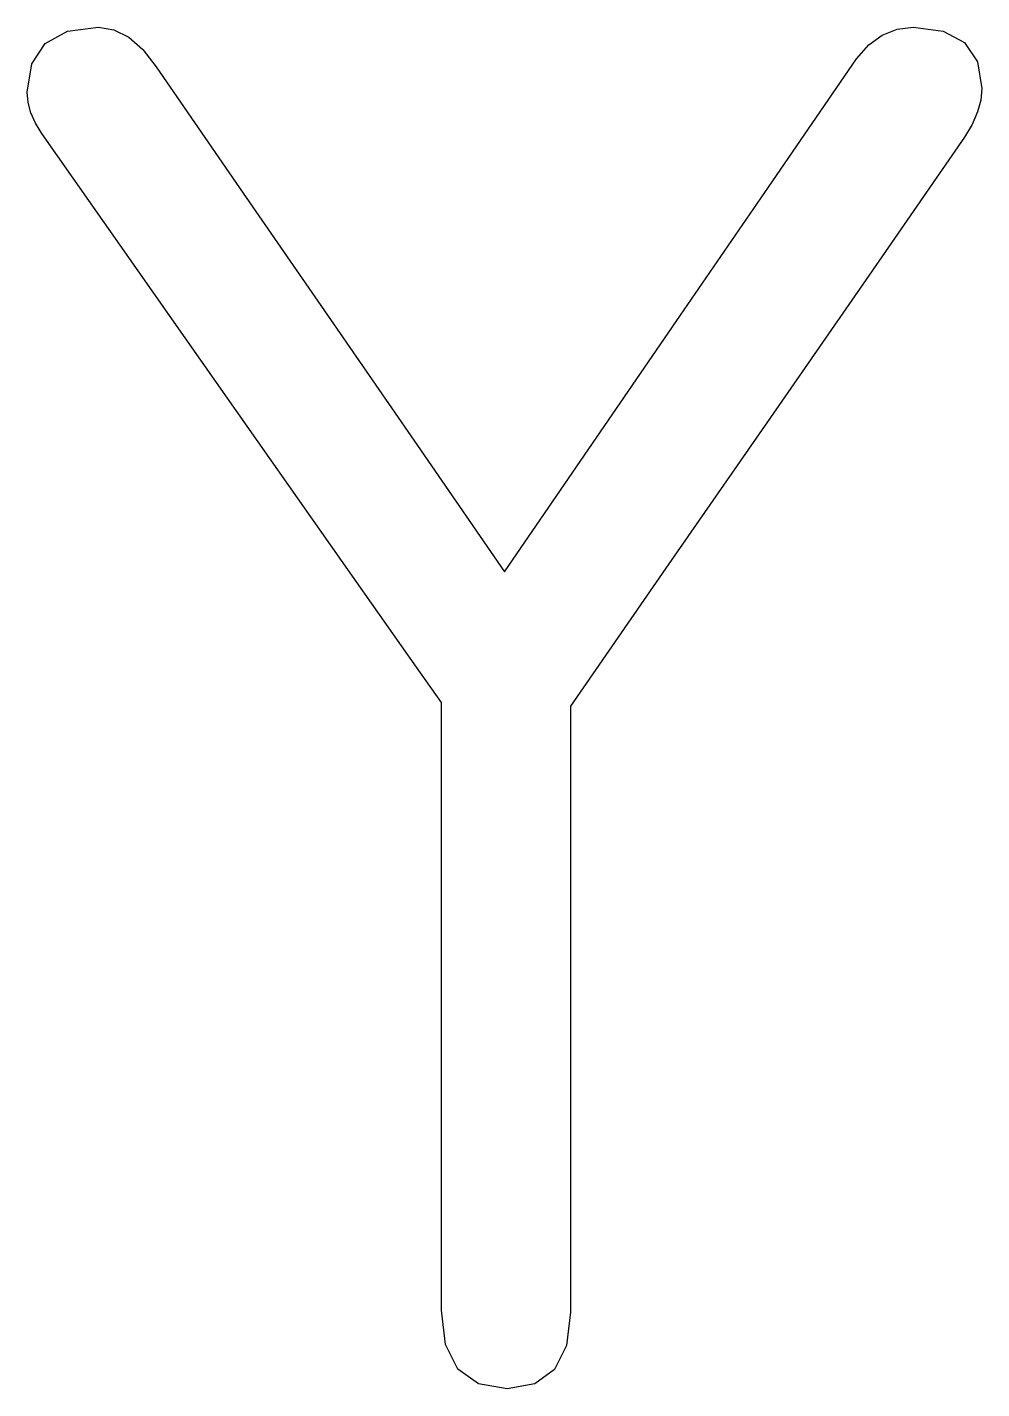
# Model space of a CAD drawing. Extents: x 0 to 3.5, y 0 to 5.
import ezdxf

# ---------------------------------------------------------------- set-up
doc = ezdxf.new("R2010")
doc.units = 0
doc.layers.add('Ebene_1', color=7, linetype='CONTINUOUS')

msp = doc.modelspace()

# ---------------------------------------------------------------- linework, layer by layer
at = {"layer": 'Ebene_1', "color": 7}
msp.add_lwpolyline([(1.51986, 2.519869), (1.428177, 2.650456), (1.153137, 3.042217), (0.694735, 3.695158), (0.052973, 4.609273), (0.029803, 4.647351), (0.013236, 4.685428), (0.003302, 4.723508), (0, 4.761591), (0.016341, 4.865892), (0.065388, 4.940396), (0.147137, 4.985097), (0.26158, 4.999998), (0.318287, 4.990883), (0.372508, 4.963564), (0.424248, 4.918033), (0.473501, 4.854296), (0.793039, 4.39072), (1.112574, 3.927145), (1.432111, 3.463567), (1.751649, 2.999991), (2.074497, 3.471017), (2.397345, 3.942043), (2.72019, 4.413069), (3.043039, 4.884095), (3.088361, 4.934797), (3.138235, 4.971011), (3.192664, 4.992743), (3.251649, 4.999996), (3.361746, 4.985913), (3.440388, 4.943695), (3.487572, 4.873331), (3.503292, 4.774825), (3.499369, 4.732604), (3.487572, 4.68873), (3.467902, 4.643199), (3.440385, 4.596017), (3.07863, 4.073666), (2.716874, 3.551315), (2.355119, 3.028964), (1.993364, 2.506613), (1.993364, 1.950322), (1.993364, 1.394031), (1.993364, 0.837737), (1.993364, 0.281446), (1.978886, 0.15831), (1.935426, 0.070355), (1.862994, 0.017582), (1.761589, 0), (1.655834, 0.018006), (1.580295, 0.07202), (1.534973, 0.162044), (1.519874, 0.288078), (1.519874, 0.846026), (1.519874, 1.403974), (1.519874, 1.961919), (1.519874, 2.519866)], dxfattribs=at)

doc.saveas('drawing.dxf')
